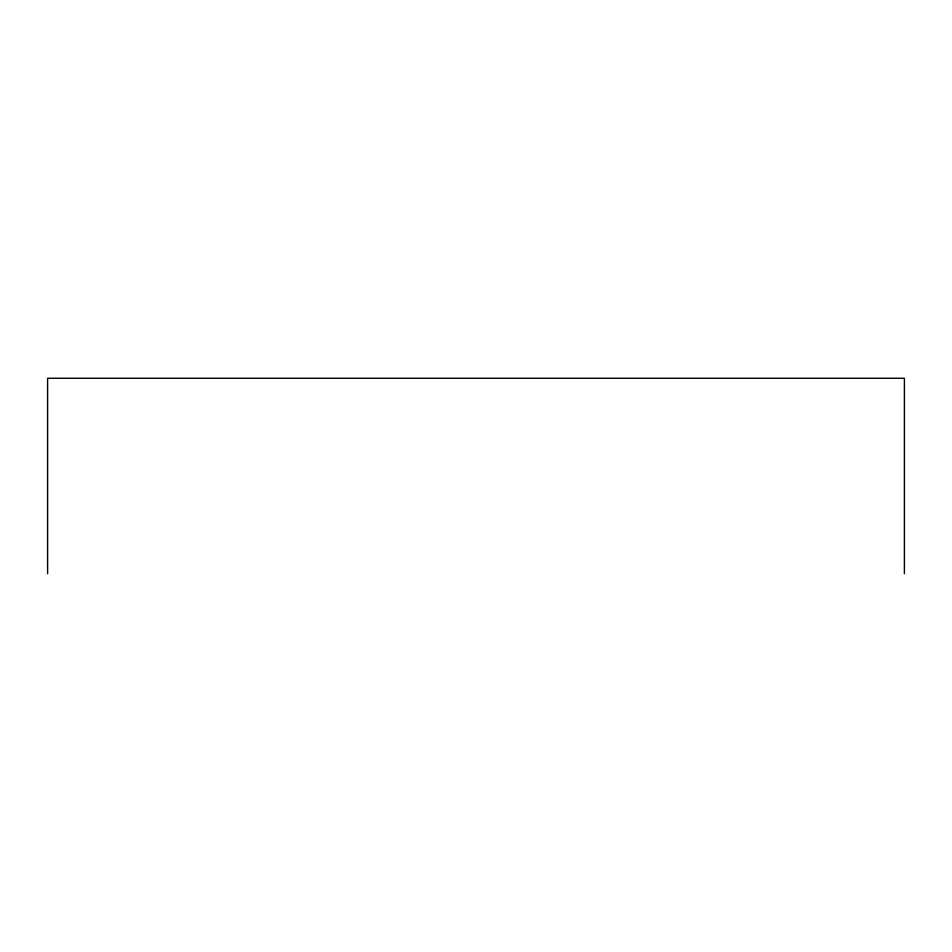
<?xml version="1.0" encoding="UTF-8"?>
<svg xmlns="http://www.w3.org/2000/svg" width="952" height="952" viewBox="0 0 952 952"><rect width="100%" height="100%" fill="white"/><g stroke="black" fill="none" stroke-linecap="round" stroke-linejoin="round"><path stroke-width="1.43" d="M904.4 573.723L904.4 378.277L47.6 378.277L47.6 573.723"/></g></svg>
